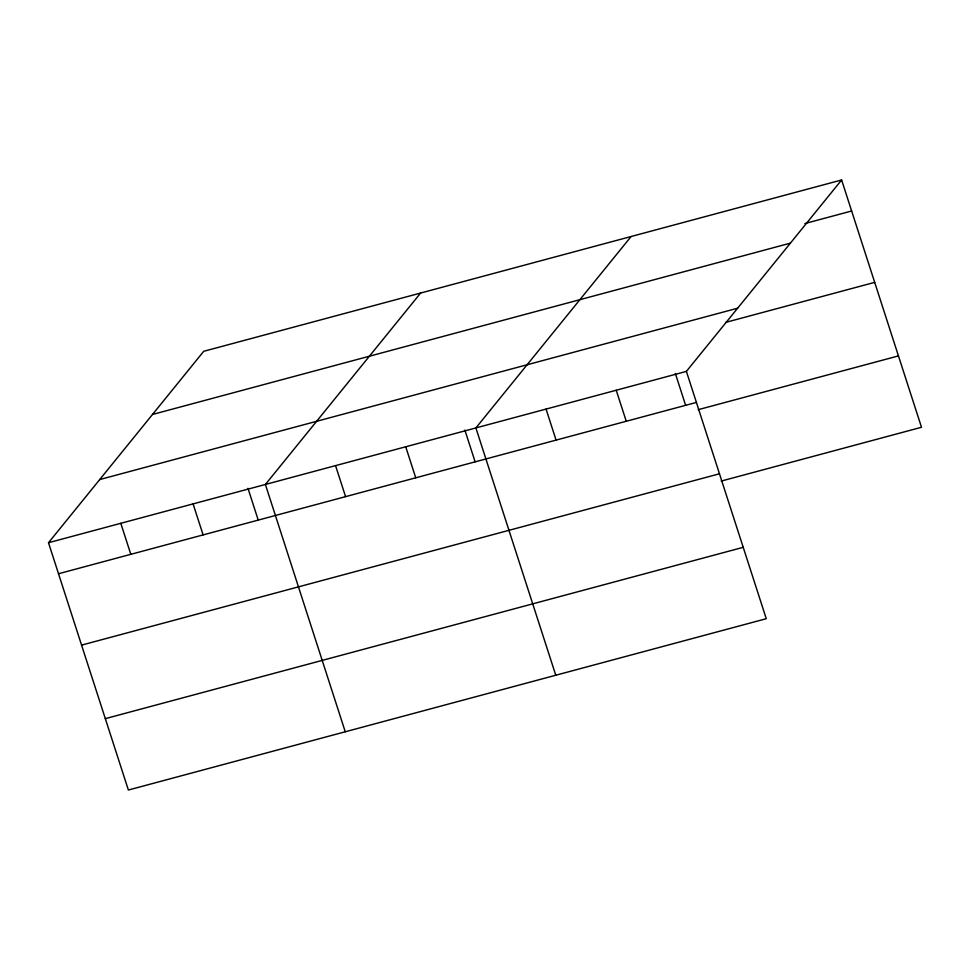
<?xml version="1.0" encoding="UTF-8"?>
<svg xmlns="http://www.w3.org/2000/svg" width="970" height="970" viewBox="0 0 970 970"><rect width="100%" height="100%" fill="white"/><g stroke="black" fill="none" stroke-linecap="round" stroke-linejoin="round"><path stroke-width="1.45" d="M841.62 179.971L686.396 371.389L766.276 618.702L128.379 790.029L48.5 542.727L203.724 351.298L841.62 179.971L921.5 427.273L721.231 481.071M420.604 293.049L265.392 484.466L345.259 731.78M631.118 236.51L475.894 427.928L555.774 675.241M804.857 223.561L851.648 210.999M152.496 414.469L790.404 243.143M99.728 479.556L737.624 308.217M725.584 322.416L874.697 282.367M48.5 542.727L686.396 371.389M58.515 573.743L696.424 402.417M698.17 409.692L898.45 355.905M81.577 645.123L719.473 473.784M105.33 718.649L743.226 547.322M675.362 373.511L685.608 405.23M616.229 390.243L626.256 421.259M546.062 409.085L556.077 440.101M464.86 430.049L475.106 461.768M405.727 446.782L415.742 477.798M335.559 465.624L345.575 496.652M247.968 488.31L258.214 520.029M193.091 503.891L203.106 534.906M120.801 523.303L130.817 554.331"/></g></svg>
